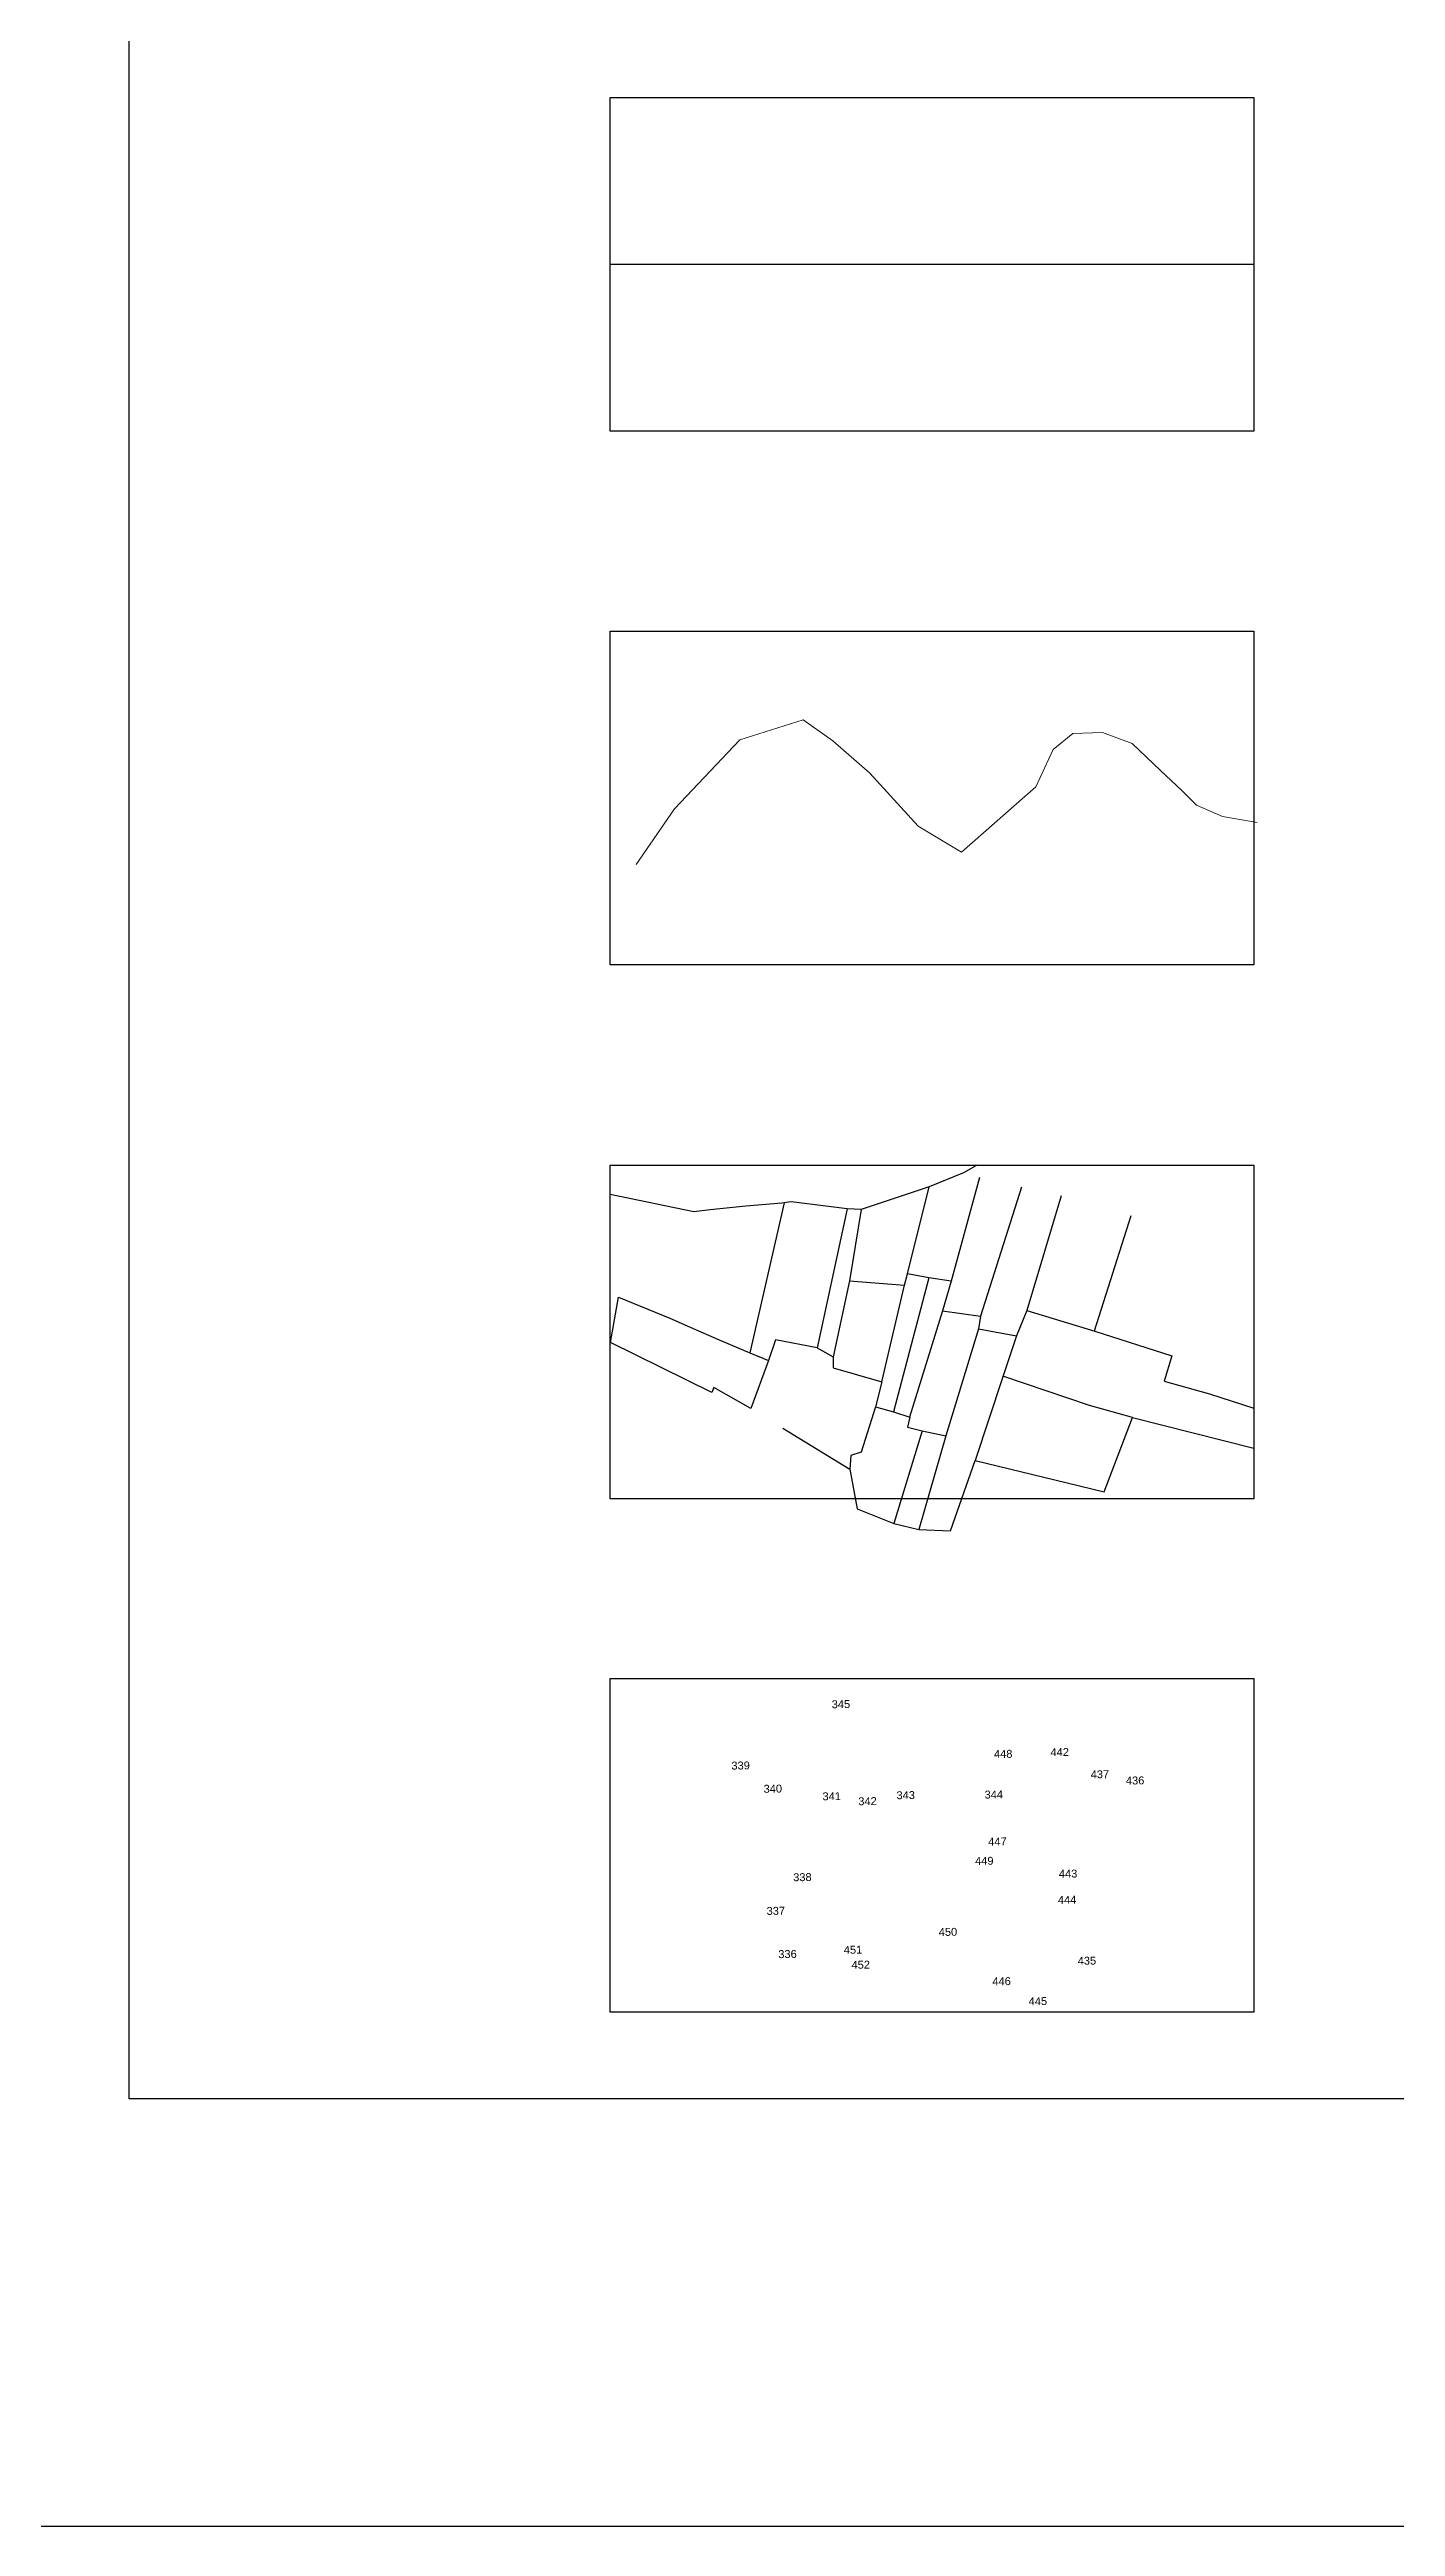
# Model space of a CAD drawing. Header units: inches. Extents: x 617 to 4497, y -923 to 1824.
# Drawn here: x 3756.5 to 3948, y -916.4 to -563.9 of the extents above; entities that cross this region are included whole.
import ezdxf
from ezdxf.enums import TextEntityAlignment as Align

# ---------------------------------------------------------------- set-up
doc = ezdxf.new("R2010")
doc.units = ezdxf.units.IN
doc.header["$LTSCALE"] = 15
doc.header["$MEASUREMENT"] = 0
for name, color, linetype in [('PLOT', 7, 'Continuous'), ('PLOT NO', 7, 'Continuous'), ('ROAD-CT', 50, 'Continuous'), ('STREAMS', 4, 'Continuous'), ('V', 6, 'Continuous')]:
    doc.layers.add(name, color=color, linetype=linetype)
doc.styles.get("Standard").update_dxf_attribs({"font": 'arial.ttf'})

msp = doc.modelspace()

# ---------------------------------------------------------------- linework, layer by layer
at = {"layer": 'PLOT'}
for points in [[(3888.51, -722.7), (3888.33, -722.81), (3886.55, -723.82), (3881.7, -725.78), (3872.02, -729.02), (3870.04, -728.91), (3862.04, -727.91), (3860.73, -728.1), (3855.61, -728.54), (3850.55, -729.07), (3848.22, -729.35), (3836.28, -726.88)], [(3865.73, -748.69), (3868.04, -749.99), (3868.03, -751.57), (3874.93, -753.53), (3878.2, -739.81), (3878.6, -738.18), (3881.7, -725.78)], [(3888.86, -724.45), (3884.8, -739.21), (3881.63, -738.73), (3878.6, -738.18)], [(3894.82, -725.84), (3888.98, -744.22), (3888.69, -745.99), (3884.06, -761.22)], [(3861.06, -728.06), (3856.19, -749.42)], [(3870.04, -728.91), (3865.73, -748.69), (3859.84, -747.59), (3858.83, -750.5)], [(3872.02, -729.02), (3870.37, -739.17), (3868.04, -749.99)], [(3900.46, -727.07), (3895.57, -743.4), (3894.13, -746.99), (3892.15, -752.86), (3888.24, -764.75)], [(3910.4, -729.93), (3905.15, -746.32)], [(3870.37, -739.17), (3878.2, -739.81)], [(3881.63, -738.73), (3876.59, -757.84)], [(3884.8, -739.21), (3883.6, -743.46), (3878.87, -758.56)], [(3836.33, -747.93), (3837.5, -741.51), (3844.78, -744.48), (3847.66, -745.77), (3851.83, -747.55), (3856.19, -749.42), (3858.83, -750.5), (3856.31, -757.33), (3851.07, -754.36), (3850.78, -755.06), (3836.33, -747.93)], [(3883.6, -743.46), (3888.98, -744.22)], [(3895.57, -743.4), (3905.25, -746.36), (3916.22, -749.87), (3915.1, -753.44), (3921.55, -755.25), (3927.86, -757.29)], [(3888.69, -745.99), (3894.13, -746.99)], [(3874.93, -753.53), (3874.07, -757.09), (3876.59, -757.84), (3878.94, -758.58), (3878.62, -760.02), (3880.68, -760.53), (3884.06, -761.22), (3880.24, -774.55)], [(3910.6, -758.64), (3904.51, -756.91), (3892.18, -752.75)], [(3874.07, -757.09), (3872, -763.54), (3870.55, -764.02), (3870.38, -765.97)], [(3860.88, -760.12), (3870.38, -765.97), (3871.45, -771.64), (3876.65, -773.73), (3880.24, -774.55), (3884.72, -774.74), (3888.24, -764.75), (3901.31, -767.92), (3906.57, -769.2), (3910.6, -758.64), (3927.86, -763)], [(3880.68, -760.53), (3876.65, -773.73)]]:
    msp.add_lwpolyline(points, dxfattribs=at)
at = {"layer": 'ROAD-CT', "color": 2}
msp.add_lwpolyline([(3836.28, -594.51), (3927.86, -594.51)], dxfattribs=at)
at = {"layer": 'STREAMS', "color": 4, "lineweight": 0}
msp.add_lwpolyline([(3839.99, -679.94), (3845.44, -672.02), (3854.77, -662.18), (3863.75, -659.36), (3867.98, -662.35), (3873.26, -666.92), (3880.12, -674.49), (3886.28, -678.18), (3896.85, -668.86), (3899.31, -663.58), (3902.13, -661.3), (3906.35, -661.12), (3910.58, -662.7), (3914.62, -666.57), (3917.62, -669.39), (3919.73, -671.5), (3923.43, -673.08), (3928.35, -673.96)], dxfattribs=at)
at = {"layer": 'V', "color": 0}
for points in [[(616.79, 1823.85), (4496.55, 1823.85), (4496.55, -916.44), (616.79, -916.44)], [(3767.84, -247.2), (4414.68, -247.2), (4414.68, -855.59), (3767.84, -855.59)], [(3836.28, -570.77), (3927.86, -570.77), (3927.86, -618.25), (3836.28, -618.25)], [(3836.28, -646.74), (3927.86, -646.74), (3927.86, -694.22), (3836.28, -694.22)], [(3836.28, -722.7), (3927.86, -722.7), (3927.86, -770.18), (3836.28, -770.18)], [(3836.28, -795.78), (3927.86, -795.78), (3927.86, -843.26), (3836.28, -843.26)]]:
    msp.add_lwpolyline(points, close=True, dxfattribs=at)

# ---------------------------------------------------------------- texts
at = {"layer": 'PLOT NO'}
for s, p in [('345', (3869.13, -799.42)), ('448', (3892.22, -806.5)), ('442', (3900.26, -806.24)), ('339', (3854.86, -808.15)), ('437', (3905.98, -809.4)), ('436', (3910.99, -810.28)), ('340', (3859.44, -811.45)), ('341', (3867.82, -812.52)), ('342', (3872.91, -813.23)), ('343', (3878.35, -812.37)), ('344', (3890.88, -812.28)), ('449', (3889.53, -821.72)), ('447', (3891.4, -818.97)), ('338', (3863.65, -824.04)), ('443', (3901.45, -823.54)), ('337', (3859.87, -828.83)), ('444', (3901.31, -827.27)), ('450', (3884.36, -831.83)), ('336', (3861.53, -834.98)), ('451', (3870.85, -834.37)), ('435', (3904.13, -835.93)), ('452', (3871.95, -836.5)), ('446', (3891.99, -838.85)), ('445', (3897.15, -841.69))]:
    msp.add_text(s, height=1.126, rotation=0.7947, dxfattribs=at).set_placement(p, align=Align.MIDDLE_CENTER)

doc.saveas('drawing.dxf')
